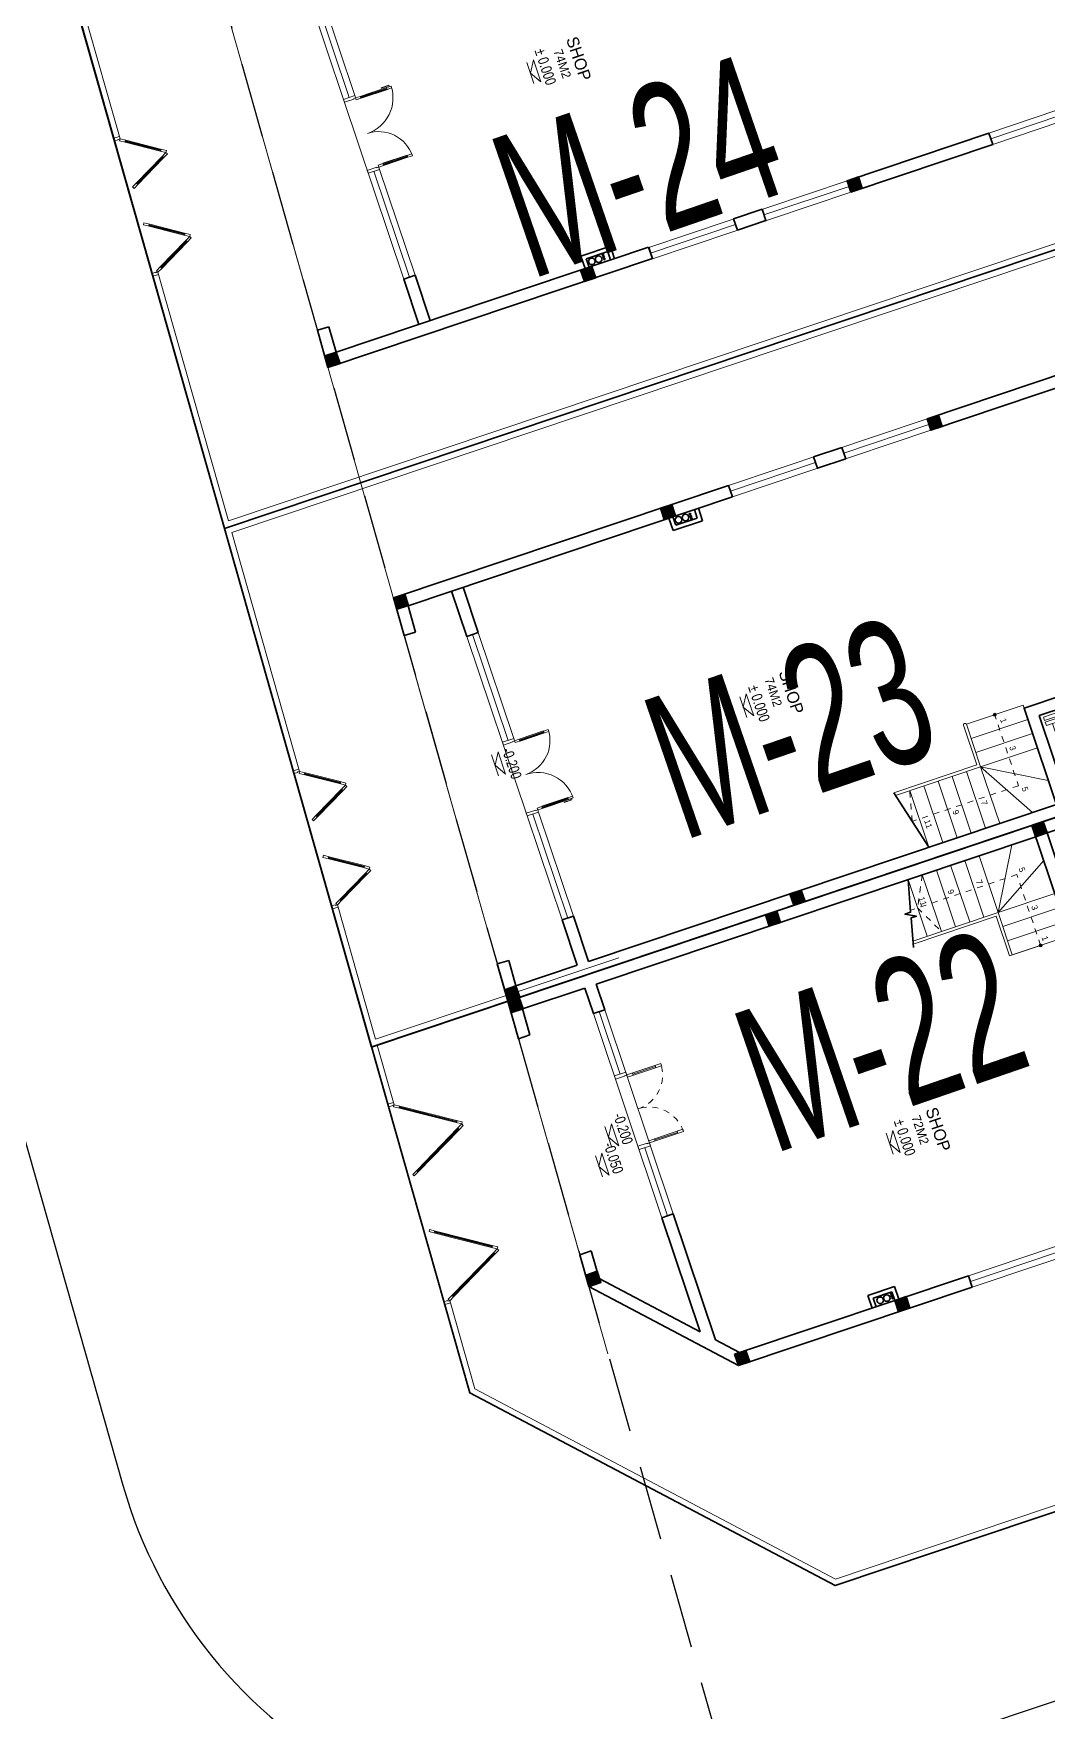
# Model space of a CAD drawing. Header units: metres. Extents: x 568006 to 1139366, y 2064802 to 4131555.
# Drawn here: x 568487.92 to 568504.87, y 2066148.41 to 2066176.46 of the extents above; entities that cross this region are included whole.
import ezdxf
from ezdxf.enums import TextEntityAlignment as Align
from ezdxf.xclip import XClip

# ---------------------------------------------------------------- set-up
doc = ezdxf.new("R2010")
doc.units = ezdxf.units.M
doc.header["$XCLIPFRAME"] = 0
for name, pattern in [('$AUDIT_BAD_LTYPE2', [0]), ('CENTER', [2, 1.25, -0.25, 0.25, -0.25]), ('CENTER2', [1.125, 0.75, -0.125, 0.125, -0.125]), ('HIDDEN', [0.375, 0.25, -0.125]), ('HIDDEN2', [0.1875, 0.125, -0.0625])]:
    doc.linetypes.add(name, pattern=pattern)
doc.layers.get('0').update_dxf_attribs({"linetype": 'CONTINUOUS'})
for name, color, linetype, lineweight in [('-CONCRETE', 1, 'CONTINUOUS', 35), ('-DIM', 9, 'CONTINUOUS', 13), ('-DOOR', 137, 'CONTINUOUS', 9), ('-HATCH', 8, 'CONTINUOUS', 5), ('-KH', 143, 'CONTINUOUS', 13), ('-LINE1', 7, 'CONTINUOUS', 18), ('-LINE2', 252, 'CONTINUOUS', 9), ('-TEXT', 7, 'CONTINUOUS', 15), ('-WALL', 4, 'CONTINUOUS', 35), ('hung-demlonha', 7, 'CONTINUOUS', 15)]:
    doc.layers.add(name, color=color, linetype=linetype, lineweight=lineweight)
for name, color, linetype in [('01.AXIS', 160, 'CENTER2'), ('APOLIC', 7, 'CONTINUOUS'), ('CDC.01.AXIS', 160, 'CENTER2'), ('ChiaLo', 128, 'CENTER'), ('datOlienke', 42, 'CONTINUOUS'), ('ghi_chu', 7, 'CONTINUOUS'), ('LogDg', 7, 'CONTINUOUS'), ('LoLK', 6, 'CONTINUOUS'), ('RANHGIOI', 2, 'HIDDEN'), ('TEXT25', 2, 'CONTINUOUS'), ('ViaHeS', 32, 'CONTINUOUS')]:
    doc.layers.add(name, color=color, linetype=linetype)
doc.styles.add('1', font='arial.ttf')
doc.styles.add('kieuchuDim', font='arial.ttf', dxfattribs={"width": 0.75})
doc.styles.add('QH1', font='arialbd.ttf', dxfattribs={"width": 0.8})
doc.styles.add('SVN_AVO_thuong', font='')
doc.styles.add('T1', font='', dxfattribs={"height": 200})
doc.styles.get('SVN_AVO_thuong').set_extended_font_data('SVN-Avo')
doc.styles.get('T1').set_extended_font_data('VNgeometric Light')

# ---------------------------------------------------------------- blocks, each defined once
blk = doc.blocks.new('C2')
at = {"layer": '-LINE1', "lineweight": 18}
blk.add_line((191910, -38809), (191841, -38737), dxfattribs=at)
at = {"ltscale": 100}
for p, q in [((191847, -38612), (191705, -38029)), ((191739, -38021), (191881, -38604)), ((191812, -37952), (192387, -38121)), ((192397, -38087), (191821, -37918))]:
    blk.add_line(p, q, dxfattribs=at)
for points in [[(191716, -37924), (191739, -38021), (191727, -38024), (191725, -38014), (191715, -38016), (191717, -38026), (191705, -38029), (191682, -37932)], [(191716, -37924), (191812, -37952), (191815, -37940), (191805, -37937), (191808, -37927), (191818, -37930), (191821, -37918), (191725, -37890)], [(192394, -38099), (192403, -38102), (192400, -38111), (192391, -38109), (192387, -38121), (192483, -38149), (192493, -38115), (192397, -38087)], [(191902, -38728), (191895, -38735), (191870, -38709), (191841, -38737), (191910, -38809), (191947, -38775)], [(191859, -38609), (191861, -38619), (191871, -38616), (191869, -38607), (191881, -38604), (191904, -38701), (191870, -38709), (191847, -38612)]]:
    blk.add_lwpolyline(points, close=True, dxfattribs=at)
at = {"color": 8, "ltscale": 100}
for points in [[(191715, -38016), (191725, -38014), (191871, -38616), (191861, -38619)], [(191808, -37927), (191805, -37937), (192400, -38111), (192403, -38102)]]:
    blk.add_lwpolyline(points, close=True, dxfattribs=at)
blk = doc.blocks.new('ew ưeewe')
at = {"layer": '-LINE1'}
for p, q in [((552700.001, 2065643.515), (552699.42, 2065645.565)), ((552699.905, 2065643.488), (552700.001, 2065643.515)), ((552720.041, 2065643.203), (552701.825, 2065637.09)), ((552700.561, 2065641.179), (552700.657, 2065641.206)), ((552701.825, 2065637.09), (552700.657, 2065641.206))]:
    blk.add_line(p, q, dxfattribs=at)
at = {"layer": '-WALL'}
for p, q in [((552701.758, 2065636.962), (552699.297, 2065645.63)), ((552720.167, 2065643.14), (552701.758, 2065636.962))]:
    blk.add_line(p, q, dxfattribs=at)
at = {"layer": '-DOOR'}
for p, xscale, yscale, zscale, rotation in [((552823.693, 2065795.186), 0.0009999999999999996, 0.0009999999999999996, 0.0009999999999999996, 242.2174633640928), ((552885.589, 2065577.145), -0.0009999999999999998, 0.001, 0.001, 329.4778076060461)]:
    blk.add_blockref('C2', p, dxfattribs=dict(at, xscale=xscale, yscale=yscale, zscale=zscale, rotation=rotation))
blk = doc.blocks.new('sfsfsggs')
at = {"layer": '-KH'}
blk.add_line((552706.223, 2065633.178), (552706.34, 2065632.829), dxfattribs=at)
blk.add_lwpolyline([(552706.456, 2065632.856), (552706.332, 2065633.226), (552706.282, 2065633.004)], close=True, dxfattribs=at)
blk.add_solid([(552706.282, 2065633.004), (552706.394, 2065633.041), (552706.456, 2065632.856), (552706.282, 2065633.004)], dxfattribs=at)
at = {"layer": '-LINE1'}
for p, q in [((552720.105, 2065643.014), (552701.88, 2065636.897)), ((552701.88, 2065636.897), (552703.003, 2065632.94)), ((552702.907, 2065632.913), (552703.003, 2065632.94)), ((552703.562, 2065630.604), (552703.659, 2065630.632)), ((552703.659, 2065630.632), (552704.286, 2065628.423)), ((552704.286, 2065628.423), (552708.352, 2065629.787))]:
    blk.add_line(p, q, dxfattribs=at)
at = {"layer": '-WALL'}
for p, q in [((552720.167, 2065643.14), (552701.758, 2065636.962)), ((552701.758, 2065636.962), (552704.218, 2065628.294)), ((552704.218, 2065628.294), (552723.031, 2065634.608))]:
    blk.add_line(p, q, dxfattribs=at)
at = {"layer": '-DOOR'}
for p, xscale, yscale, zscale, rotation in [((552826.695, 2065784.611), 0.0009999999999999996, 0.0009999999999999996, 0.0009999999999999996, 242.2174633649372), ((552888.59, 2065566.57), -0.001, 0.001, 0.001, 329.4778076068906)]:
    blk.add_blockref('C2', p, dxfattribs=dict(at, xscale=xscale, yscale=yscale, zscale=zscale, rotation=rotation))
at = {"layer": '-TEXT', "style": '1', "width": 0.75}
blk.add_text('-0.200', height=0.18, rotation=288.5515, dxfattribs=at).set_placement((552706.394, 2065633.262))
blk = doc.blocks.new('CONG2')
at = {"layer": '-LINE1', "lineweight": 18}
blk.add_line((257137, -126793), (257137, -126693), dxfattribs=at)
at = {"ltscale": 100}
for p, q in [((255907, -126606), (256397, -125757)), ((256427, -125775), (255937, -126623)), ((256527, -125775), (257017, -126623)), ((257047, -126606), (256557, -125757))]:
    blk.add_line(p, q, dxfattribs=at)
at = {"color": 8, "ltscale": 100}
for points in [[(256412, -125755), (256421, -125760), (255921, -126626), (255912, -126621)], [(256541, -125755), (256533, -125760), (257033, -126626), (257041, -126621)]]:
    blk.add_lwpolyline(points, close=True, dxfattribs=at)
at = {"ltscale": 100}
for points in [[(256477, -125688), (256427, -125775), (256416, -125768), (256421, -125760), (256412, -125755), (256407, -125763), (256397, -125757), (256447, -125671)], [(256477, -125688), (256527, -125775), (256538, -125768), (256533, -125760), (256541, -125755), (256546, -125763), (256557, -125757), (256507, -125671)], [(255917, -126612), (255912, -126621), (255921, -126626), (255926, -126617), (255937, -126623), (255887, -126710), (255857, -126693), (255907, -126606)], [(257036, -126612), (257041, -126621), (257033, -126626), (257028, -126617), (257017, -126623), (257067, -126710), (257097, -126693), (257047, -126606)], [(257087, -126728), (257097, -126728), (257097, -126693), (257137, -126693), (257137, -126793), (257087, -126793)]]:
    blk.add_lwpolyline(points, close=True, dxfattribs=at)
blk = doc.blocks.new('âfergegge')
at = {"layer": '-KH'}
blk.add_line((552708.237, 2065626.614), (552708.12, 2065626.963), dxfattribs=at)
blk.add_lwpolyline([(552708.228, 2065627.011), (552708.352, 2065626.641), (552708.178, 2065626.788)], close=True, dxfattribs=at)
blk.add_solid([(552708.178, 2065626.788), (552708.29, 2065626.826), (552708.228, 2065627.011), (552708.178, 2065626.788)], dxfattribs=at)
at = {"layer": '-LINE1', "linetype": 'Continuous', "ltscale": 10}
for p, q in [((552704.585, 2065627.367), (552704.489, 2065627.339)), ((552705.537, 2065624.015), (552705.441, 2065623.987)), ((552705.944, 2065622.579), (552705.537, 2065624.015)), ((552725.077, 2065623.797), (552711.974, 2065619.4)), ((552711.974, 2065619.4), (552705.944, 2065622.579))]:
    blk.add_line(p, q, dxfattribs=at)
blk.add_lwpolyline([(552704.585, 2065627.367), (552704.313, 2065628.326), (552723.031, 2065634.608)], dxfattribs=at)
at = {"layer": '-WALL'}
for p, q in [((552705.86, 2065622.511), (552704.189, 2065628.398)), ((552726.531, 2065624.179), (552711.966, 2065619.291)), ((552711.966, 2065619.291), (552705.86, 2065622.511))]:
    blk.add_line(p, q, dxfattribs=at)
at = {"layer": '-DOOR', "yscale": 0.0009955492616107171, "zscale": 0.0009955492616107171}
for p, xscale, rotation in [((552895.805, 2065415.528), -0.0009955492616107171, 285.8419533479797), ((552756.937, 2065904.726), 0.0009955492616107171, 285.8533176164631)]:
    blk.add_blockref('CONG2', p, dxfattribs=dict(at, xscale=xscale, rotation=rotation))
at = {"layer": '-TEXT', "style": '1', "width": 0.75}
blk.add_text('-0.200', height=0.18, rotation=288.5515, dxfattribs=at).set_placement((552708.254, 2065627.154))
blk = doc.blocks.new('X-5M-DH-2-CORE$0$A$C75E80C28')
at = {"layer": '-LINE2', "linetype": 'Continuous', "ltscale": 2}
for p, q in [((-731, -149), (731, -149)), ((-731, -1305), (-731, -149)), ((-700, -179), (700, -179)), ((-700, -1225), (-700, -179)), ((-557, -113), (-560, -113)), ((-510, -22), (-510, -51)), ((-507, -22), (-510, -22)), ((-510, -109), (-510, -79)), ((-507, -22), (-507, -51)), ((-507, -109), (-507, -79)), ((-456, -57), (-501, -57)), ((-456, -60), (-501, -60)), ((-456, -70), (-501, -70)), ((-456, -73), (-501, -73)), ((-453, -63), (-453, -67)), ((-450, -63), (-450, -67)), ((450, -63), (450, -67)), ((453, -63), (453, -67)), ((456, -57), (501, -57)), ((456, -60), (501, -60)), ((456, -70), (501, -70)), ((456, -73), (501, -73)), ((457, -113), (460, -113)), ((507, -22), (510, -22)), ((507, -22), (507, -51)), ((507, -109), (507, -79)), ((510, -22), (510, -51)), ((510, -109), (510, -79)), ((700, -1225), (700, -179)), ((731, -1305), (731, -149)), ((840, -1305), (-840, -1305)), ((-840, -1365), (-840, -1305)), ((840, -1365), (-840, -1365)), ((840, -1395), (-840, -1395)), ((-840, -1395), (-840, -1455)), ((-700, -1225), (-400, -1225)), ((425, -1309), (-425, -1309)), ((-425, -1343), (-425, -1309)), ((425, -1343), (-425, -1343)), ((-400, -1305), (-400, -1225)), ((0, -1309), (0, -1343)), ((700, -1225), (400, -1225)), ((400, -1305), (400, -1225)), ((425, -1343), (425, -1309)), ((840, -1365), (840, -1305)), ((840, -1395), (840, -1455)), ((-840, -1455), (-435, -1455)), ((-435, -1450), (-435, -1460)), ((-435, -1450), (-400, -1450)), ((-435, -1460), (-425, -1460)), ((-435, -1490), (-435, -1500)), ((-435, -1490), (-425, -1490)), ((-435, -1500), (-400, -1500)), ((-433, -1452), (-433, -1458)), ((-433, -1452), (-402, -1452)), ((-433, -1458), (-425, -1458)), ((-433, -1492), (-433, -1498)), ((-433, -1492), (-425, -1492)), ((-433, -1498), (-402, -1498)), ((430, -1406), (-430, -1406)), ((-430, -1406), (-430, -1446)), ((430, -1446), (-430, -1446)), ((-425, -1458), (-425, -1460)), ((-425, -1490), (-425, -1492)), ((-402, -1452), (-402, -1498)), ((400, -1450), (-400, -1450)), ((-400, -1450), (-400, -1500)), ((0, -1406), (0, -1446)), ((400, -1450), (400, -1500)), ((435, -1450), (400, -1450)), ((435, -1500), (400, -1500)), ((402, -1452), (402, -1498)), ((433, -1452), (402, -1452)), ((433, -1498), (402, -1498)), ((433, -1458), (425, -1458)), ((425, -1458), (425, -1460)), ((435, -1460), (425, -1460)), ((425, -1490), (425, -1492)), ((435, -1490), (425, -1490)), ((433, -1492), (425, -1492)), ((430, -1406), (430, -1446)), ((433, -1452), (433, -1458)), ((433, -1492), (433, -1498)), ((435, -1450), (435, -1460)), ((840, -1455), (435, -1455)), ((435, -1490), (435, -1500))]:
    blk.add_line(p, q, dxfattribs=at)
for points in [[(-450, 0), (-450, -130), (450, -130), (450, 0)], [(-200, -29), (200, -29), (200, -101), (-200, -101)], [(-36, -584), (36, -584), (36, -984), (-36, -984)]]:
    blk.add_lwpolyline(points, close=True, dxfattribs=at)
for points in [[(-780, -789), (-751, -789, 0.414214), (-750, -788), (-750, -784), (-750, -780, 0.414214), (-751, -779), (-780, -779, -0.256978), (-784, -782), (-798, -782, -0.414214), (-801, -779), (-804, -750, 0.414214), (-807, -746), (-812, -746), (-812, -784), (-812, -822), (-807, -822, 0.414214), (-804, -818), (-801, -789, -0.414214), (-798, -786), (-784, -786, -0.256978), (-780, -789)], [(780, -789), (751, -789, -0.414214), (750, -788), (750, -784), (750, -780, -0.414214), (751, -779), (780, -779, 0.256978), (784, -782), (798, -782, 0.414214), (801, -779), (804, -750, -0.414214), (807, -746), (812, -746), (812, -784), (812, -822), (807, -822, -0.414214), (804, -818), (801, -789, 0.414214), (798, -786), (784, -786, 0.256978), (780, -789)]]:
    blk.add_lwpolyline(points, format="xyb", dxfattribs=at)
for centre, radius, start, end in [((-501, -51), 9.4, 180, 270), ((-501, -79), 9.4, 90, 180), ((-501, -51), 6.2, 180, 270), ((-501, -79), 6.2, 90, 180), ((-456, -63), 6.2, 360, 90), ((-456, -63), 3, 360, 90), ((-456, -67), 6.2, 270, 360), ((-456, -67), 3, 270, 360), ((456, -63), 6.2, 90, 180), ((456, -67), 6.2, 180, 270), ((456, -63), 3, 90, 180), ((456, -67), 3, 180, 270), ((501, -51), 6.2, 270, 360), ((501, -51), 9.4, 270, 360), ((501, -79), 9.4, 360, 90), ((501, -79), 6.2, 360, 90)]:
    blk.add_arc(centre, radius, start, end, dxfattribs=at)
blk = doc.blocks.new('A$C3F71457E')
at = {"layer": '-CONCRETE'}
blk.add_lwpolyline([(0, -100), (0, 400), (-1500, 400), (-1500, -1400), (0, -1400), (0, -900), (200, -900), (200, -1600), (-1700, -1600), (-1700, 600), (200, 600), (200, -100), (0, -100)], dxfattribs=at)
at = {"layer": '-LINE1'}
blk.add_line((0, -900), (0, -100), dxfattribs=at)
at = {"color": 2, "rotation": 90}
blk.add_blockref('X-5M-DH-2-CORE$0$A$C75E80C28', (-1500, -500), dxfattribs=at)
blk = doc.blocks.new('A$C5C575821')
at = {"layer": '-CONCRETE'}
h = blk.add_hatch(color=256, dxfattribs=at)
h.dxf.hatch_style = 1
h.paths.add_polyline_path([(0, 200), (0, 0), (200, 0), (200, 200)])
blk.add_lwpolyline([(0, 0), (200, 0), (200, 200), (0, 200)], close=True, dxfattribs=at)
blk = doc.blocks.new('*U232')
for p, q in [((-1210, 500), (-1250, 500)), ((-1230, 100), (-1230, 500)), ((-90, 500), (-50, 500)), ((-70, 100), (-70, 500)), ((-1210, 100), (-1250, 100)), ((-90, 100), (-50, 100))]:
    blk.add_line(p, q)
for points in [[(-1250, 0), (-1210, 0), (-1210, 600), (-1250, 600)], [(-50, 0), (-90, 0), (-90, 600), (-50, 600)], [(-1300, -200), (-1240, -200), (-1240, -40), (-1250, -40), (-1250, 0), (-1300, 0)], [(0, -200), (-60, -200), (-60, -40), (-50, -40), (-50, 0), (0, 0)]]:
    blk.add_lwpolyline(points, close=True)
at = {"linetype": 'HIDDEN', "ltscale": 0.1}
for centre, start, end in [((-1250, 0), 0, 90), ((-50, 0), 90, 180)]:
    blk.add_arc(centre, 600, start, end, dxfattribs=at)
blk = doc.blocks.new('M22')
at = {"layer": '-HATCH', "true_color": 0x8c8896}
h = blk.add_hatch(color=252, dxfattribs=at)
h.dxf.hatch_style = 1
edge = h.paths.add_edge_path()
edge.add_arc((-3005, 8975), 24.6, 0, 360)
at = {"layer": '-CONCRETE'}
for centre, radius in [((1717, 4754, 0), 13), ((1766, 4663, 0), 55), ((1766, 4543, 0), 55), ((1755, 4754, 0), 13), ((1797, 4754, 0), 13)]:
    blk.add_circle(centre, radius, dxfattribs=at)
at = {"layer": '-DOOR'}
blk.add_line((1946, 7575), (1946, 6075), dxfattribs=at)
for points in [[(1846, 6075), (1846, 9475), (2046, 9475), (2046, 6075)], [(-4304, 1725), (-704, 1725), (-704, 1525), (-4304, 1525)]]:
    blk.add_lwpolyline(points, close=True, dxfattribs=at)
for points in [[(-4304, 1625), (-3204, 1625)], [(-1904, 1625), (-704, 1623)]]:
    blk.add_lwpolyline(points, dxfattribs=at)
at = {"layer": '-KH', "linetype": 'HIDDEN2', "ltscale": 5}
blk.add_line((-4254, 7100), (-4754, 7225), dxfattribs=at)
at = {"layer": '-KH'}
for p, q in [((-480, 5529), (-848, 5529)), ((-1669, 798), (-2037, 798))]:
    blk.add_line(p, q, dxfattribs=at)
at = {"layer": '-KH', "linetype": 'HIDDEN2', "ltscale": 5}
for points in [[(-3005, 8975), (-4254, 8975), (-4254, 7100)], [(-4754, 7475), (-4254, 7225), (-3754, 7475)]]:
    blk.add_lwpolyline(points, dxfattribs=at)
at = {"layer": '-KH'}
for points in [[(-859, 5647), (-468, 5647), (-664, 5529)], [(-2048, 916), (-1657, 916), (-1853, 798)]]:
    blk.add_lwpolyline(points, close=True, dxfattribs=at)
blk.add_circle((-3005, 8975), 24.6, dxfattribs=at)
for points in [[(-664, 5529), (-664, 5647), (-859, 5647), (-664, 5529)], [(-1853, 798), (-1853, 916), (-2048, 916), (-1853, 798)]]:
    blk.add_solid(points, dxfattribs=at)
at = {"layer": '-LINE1'}
for p, q in [((-3754, 8475), (-4332, 9475)), ((-3754, 9475), (-3754, 8475)), ((-3505, 8475), (-3505, 9475)), ((-3505, 9475), (-3505, 8475)), ((-3255, 8475), (-3255, 9475)), ((-3255, 9475), (-3255, 8475)), ((-3005, 8475), (-3005, 9475)), ((-3005, 9475), (-3005, 8425)), ((-3754, 8475), (-4754, 9052)), ((-3754, 6975), (-3754, 8475)), ((-3754, 8475), (-3005, 8475)), ((-3704, 6962), (-3704, 8425)), ((-3704, 8425), (-3005, 8425))]:
    blk.add_line(p, q, dxfattribs=at)
at = {"layer": '-LINE1', "lineweight": 18}
for p, q in [((-3754, 8475), (-4754, 8475)), ((-3754, 8225), (-4754, 8225)), ((-3754, 7975), (-4754, 7975)), ((-3754, 7725), (-4754, 7725)), ((-3754, 7475), (-4754, 7475)), ((-3754, 7225), (-4754, 7225)), ((-4754, 6975), (-4754, 6975))]:
    blk.add_line(p, q, dxfattribs=at)
at = {"layer": '-LINE1'}
blk.add_lwpolyline([(-4304, 202), (-553, 26)], dxfattribs=at)
at = {"layer": '-WALL'}
for p, q in [((-4954, 15675), (-4954, 234)), ((-4754, 1725), (-4754, 9475)), ((1846, 2037), (1846, 6075)), ((1846, 6075), (2046, 6075)), ((2046, 6075), (2046, 1951)), ((1626, 4375), (1626, 4845)), ((1626, 4845), (1846, 4845)), ((1696, 4445), (1696, 4775)), ((1696, 4775), (1846, 4775)), ((1626, 4375), (1846, 4375)), ((1696, 4445), (1846, 4445)), ((1518, 1725), (1846, 2037)), ((-4304, 1725), (-4754, 1725)), ((-4304, 1725), (-4304, 1525)), ((1518, 1725), (-704, 1725)), ((-704, 1725), (-704, 1525)), ((0, 0), (2046, 1951)), ((-4304, 1525), (-4754, 1525)), ((-4754, 1525), (-4754, 425)), ((1309, 1525), (-704, 1525)), ((-76, 204), (1309, 1525)), ((-4754, 425), (-4304, 404)), ((-4304, 404), (-4304, 203)), ((-4954, 234), (-4304, 203)), ((-553, 226), (-76, 204)), ((-553, 26), (0, 0))]:
    blk.add_line(p, q, dxfattribs=at)
for points in [[(-4754, 7225), (-4222, 7091), (-4222, 6990), (-4129, 7162), (-4129, 7068), (-3648, 6948)], [(-553, 226), (-553, 26)]]:
    blk.add_lwpolyline(points, dxfattribs=at)
at = {"layer": 'LoLK'}
blk.add_lwpolyline([(-4954, 17675), (-4954, -2169), (1051, -2452), (6046, 2312), (6046, 17675)], close=True, dxfattribs=at)
at = {"layer": '-DOOR'}
blk.add_blockref('*U232', (-1904, 1725), dxfattribs=at)
at = {"layer": '-WALL', "xscale": -1, "rotation": 180}
blk.add_blockref('A$C3F71457E', (-3254, 10075), dxfattribs=at)
at = {"layer": '-WALL'}
for p in [(-4954, 9475), (-4954, 4775), (1846, 4775), (1846, 1951), (-4954, 234), (-200, 11)]:
    blk.add_blockref('A$C5C575821', p, dxfattribs=at)
at = {"layer": '-TEXT', "style": 'T1'}
for s, p in [('5', (-4342, 9032)), ('3', (-3673, 9032)), ('1', (-3130, 9032)), ('7', (-4373, 8290)), ('9', (-4369, 7790)), ('11', (-4407, 7290))]:
    blk.add_text(s, height=100, rotation=0, dxfattribs=at).set_placement(p)
at = {"layer": '-TEXT', "style": '1', "width": 0.75}
for s, p in [('%%P 0.000', (-998, 5711)), ('-0.050', (-2175, 986))]:
    blk.add_text(s, height=180, dxfattribs=at).set_placement(p)
at = {"layer": 'TEXT25'}
for s, height, rotation, style, p in [('SHOP', 200, 360, 'SVN_AVO_thuong', (-1013, 6273)), ('72M2', 150, 0, 'T1', (-972, 6011))]:
    blk.add_text(s, height=height, rotation=rotation, dxfattribs=dict(at, style=style)).set_placement(p)
blk = doc.blocks.new('*U231')
for points in [[(22, 564), (22, 734), (50, 734), (50, 706), (27, 706), (27, 564)], [(0, 0), (50, 0), (50, -40), (60, -40), (60, -246), (0, -246)], [(1599, 0), (1549, 0), (1549, -40), (1539, -40), (1539, -246), (1599, -246)]]:
    blk.add_lwpolyline(points, close=True)
for points in [[(50, 670), (90, 670), (90, 770), (50, 770), (50, 670)], [(1549, 629), (1509, 629), (1509, 729), (1549, 729), (1549, 629)], [(50, 673), (50, 100)], [(1549, 632), (1549, 100)], [(50, 100), (90, 100), (90, 0), (50, 0), (50, 100)], [(1549, 100), (1509, 100), (1509, 0), (1549, 0), (1549, 100)]]:
    blk.add_lwpolyline(points)
at = {"ltscale": 0.3}
for points in [[(820, 0, 0.414214), (50, 770, 0.414214)], [(820, 0, -0.414214), (1549, 729, -0.414214)]]:
    blk.add_lwpolyline(points, format="xyb", dxfattribs=at)
at = {"layer": 'APOLIC', "linetype": '$AUDIT_BAD_LTYPE2'}
for p, q in [((70, 100), (70, 670)), ((90, 670), (90, 100)), ((1509, 629), (1509, 100)), ((1529, 100), (1529, 629))]:
    blk.add_line(p, q, dxfattribs=at)
blk = doc.blocks.new('M23')
at = {"layer": '-HATCH', "true_color": 0x8c8896}
h = blk.add_hatch(color=252, dxfattribs=at)
h.dxf.hatch_style = 1
edge = h.paths.add_edge_path()
edge.add_arc((5050, 8909), 24.6, 0, 360)
at = {"layer": '-CONCRETE'}
for centre, radius in [((280, 5056, 0), 55), ((249, 5147, 0), 13), ((291, 5147, 0), 13), ((329, 5147, 0), 13), ((280, 4935, 0), 55)]:
    blk.add_circle(centre, radius, dxfattribs=at)
at = {"layer": '-DOOR'}
for p, q in [((99, 9410), (99, 7910)), ((-1, 7410), (-1, 7910)), ((199, 7410), (199, 7910)), ((99, 7410), (99, 5910)), ((1000, 1160), (2867, 1160)), ((4167, 1160), (6000, 1160)), ((2867, 1060), (1000, 1060)), ((1000, 960), (4167, 960)), ((4167, 1060), (6000, 1060)), ((4167, 960), (6000, 960))]:
    blk.add_line(p, q, dxfattribs=at)
blk.add_lwpolyline([(199, 5910), (199, 9410), (-1, 9410), (-1, 5910)], close=True, dxfattribs=at)
blk.add_lwpolyline([(650, -31), (6350, -300)], dxfattribs=at)
at = {"layer": '-KH', "linetype": 'HIDDEN2', "ltscale": 5}
blk.add_line((6300, 7034), (5800, 7159), dxfattribs=at)
at = {"layer": '-KH'}
blk.add_line((3407, 4965), (3775, 4965), dxfattribs=at)
at = {"layer": '-KH', "linetype": 'HIDDEN2', "ltscale": 5}
blk.add_lwpolyline([(5026, 8909), (6300, 8909), (6300, 7034)], dxfattribs=at)
at = {"layer": '-KH'}
blk.add_lwpolyline([(3786, 5083), (3396, 5083), (3591, 4965)], close=True, dxfattribs=at)
blk.add_circle((5050, 8909), 24.6, dxfattribs=at)
blk.add_solid([(3591, 4965), (3591, 5083), (3786, 5083), (3591, 4965)], dxfattribs=at)
at = {"layer": '-LINE1'}
for p, q in [((5050, 9410), (5050, 8409)), ((5100, 9410), (5050, 9410)), ((5300, 8409), (5300, 9409)), ((5550, 8409), (5550, 9409)), ((5800, 9409), (5800, 8409)), ((5800, 8409), (6377, 9409)), ((5800, 8409), (6800, 8987)), ((5800, 8409), (5050, 8409)), ((5750, 8359), (5050, 8359)), ((5750, 6897), (5750, 8359)), ((5800, 6909), (5800, 8409))]:
    blk.add_line(p, q, dxfattribs=at)
at = {"layer": '-LINE1', "lineweight": 18}
for p, q in [((5800, 8409), (6800, 8409)), ((5800, 8159), (6800, 8159)), ((5800, 7909), (6800, 7909)), ((5800, 7659), (6800, 7659)), ((5800, 7409), (6800, 7409)), ((5800, 7159), (6800, 7159))]:
    blk.add_line(p, q, dxfattribs=at)
at = {"layer": '-LINE1'}
blk.add_arc((5050, 8384), 25, 90, 270, dxfattribs=at)
at = {"layer": '-WALL', "linetype": 'Continuous', "ltscale": 10}
for p, q in [((7000, -331), (7000, 15110)), ((6800, 1160), (6800, 9410)), ((0, 5910), (0, 0)), ((200, 5910), (200, 191)), ((200, 1160), (1000, 1160)), ((6000, 1160), (6800, 1160)), ((200, 960), (1000, 960)), ((6000, 960), (6800, 960)), ((6800, -121), (6800, 960)), ((0, 0), (650, -31)), ((200, 191), (659, 169)), ((6359, -100), (6800, -121)), ((6350, -300), (7000, -331))]:
    blk.add_line(p, q, dxfattribs=at)
at = {"layer": '-WALL'}
for p, q in [((0, 11910), (0, 9410)), ((200, 11910), (200, 9410)), ((199, 9410), (-1, 9410)), ((0, 9410), (200, 9410)), ((199, 5910), (-1, 5910)), ((0, 5910), (200, 5910)), ((420, 5310), (200, 5310)), ((350, 5240), (200, 5240)), ((350, 4860), (350, 5240)), ((420, 4790), (420, 5310)), ((350, 4860), (200, 4860)), ((420, 4790), (200, 4790)), ((1000, 1160), (1000, 960)), ((6000, 1160), (6000, 960)), ((6200, 960), (6200, 960))]:
    blk.add_line(p, q, dxfattribs=at)
at = {"layer": '-WALL', "color": 250}
for p, q in [((200, 7910), (0, 7910)), ((200, 7410), (0, 7410))]:
    blk.add_line(p, q, dxfattribs=at)
at = {"layer": '-WALL'}
blk.add_lwpolyline([(0, 7910), (200, 7910), (200, 7410), (0, 7410)], close=True, dxfattribs=at)
for points in [[(6800, 7159), (5750, 6897)], [(650, -31), (659, 169)], [(6350, -300), (6359, -100)]]:
    blk.add_lwpolyline(points, dxfattribs=at)
at = {"layer": 'LoLK'}
blk.add_lwpolyline([(-2000, 17110), (-2000, -2308), (7000, -2733), (7000, 17110)], close=True, dxfattribs=at)
at = {"layer": '-DOOR', "xscale": -0.8130081300813009, "yscale": 0.8130081300813009, "zscale": 0.8130081300813009}
blk.add_blockref('*U231', (4167, 1160), dxfattribs=at)
at = {"layer": '-WALL', "rotation": 180}
blk.add_blockref('A$C3F71457E', (5300, 10010), dxfattribs=at)
at = {"layer": '-WALL'}
for p in [(0, 9410), (0, 4710), (6800, 4710), (0, 0), (6800, -321)]:
    blk.add_blockref('A$C5C575821', p, dxfattribs=at)
at = {"layer": '-TEXT', "style": 'T1'}
for s, p in [('1', (5152, 8967)), ('3', (5638, 8967)), ('5', (6352, 8945)), ('7', (6352, 8225)), ('9', (6352, 7725)), ('11', (6352, 7225))]:
    blk.add_text(s, height=100, rotation=360, dxfattribs=at).set_placement(p)
at = {"layer": '-TEXT', "style": '1', "width": 0.75}
blk.add_text('%%P 0.000', height=180, dxfattribs=at).set_placement((3300, 5146))
at = {"layer": 'TEXT25'}
for s, height, rotation, style, p in [('SHOP', 200, 0, 'SVN_AVO_thuong', (3227, 5708)), ('74M2', 150, 360, 'T1', (3262, 5446))]:
    blk.add_text(s, height=height, rotation=rotation, dxfattribs=dict(at, style=style)).set_placement(p)
blk = doc.blocks.new('M24')
at = {"layer": '-CONCRETE'}
for centre, radius in [((-329, 4958, 0), 13), ((-280, 4867, 0), 55), ((-280, 4746, 0), 55), ((-291, 4958, 0), 13), ((-249, 4958, 0), 13)]:
    blk.add_circle(centre, radius, dxfattribs=at)
at = {"layer": '-DOOR'}
for p, q in [((-200, 12922), (-200, 11722)), ((-200, 11722), (-200, 12922)), ((-100, 12922), (-100, 11722)), ((-100, 11722), (-100, 12922)), ((0, 12922), (0, 11722)), ((0, 11722), (0, 12922)), ((-99, 9222), (-99, 7721)), ((-199, 7222), (-199, 7722)), ((1, 7222), (1, 7722)), ((-99, 7221), (-99, 5722)), ((-4167, 1871), (-6000, 1871)), ((-4167, 1771), (-6000, 1771)), ((-1000, 1871), (-2867, 1871)), ((-2867, 1771), (-1000, 1771)), ((-4167, 1671), (-6000, 1671)), ((-1000, 1671), (-4167, 1671))]:
    blk.add_line(p, q, dxfattribs=at)
blk.add_lwpolyline([(-199, 5722), (-199, 9222), (1, 9222), (1, 5722)], close=True, dxfattribs=at)
at = {"layer": '-KH'}
blk.add_line((-3407, 4776), (-3775, 4776), dxfattribs=at)
blk.add_lwpolyline([(-3786, 4894), (-3396, 4894), (-3591, 4776)], close=True, dxfattribs=at)
blk.add_solid([(-3591, 4776), (-3591, 4894), (-3786, 4894), (-3591, 4776)], dxfattribs=at)
at = {"layer": '-LINE1'}
blk.add_lwpolyline([(-6350, 300), (-650, 31)], dxfattribs=at)
at = {"layer": '-WALL'}
for p, q in [((-200, 11722), (-200, 9222)), ((0, 11722), (-200, 11722)), ((0, 11722), (0, 9222)), ((0, 9222), (-200, 9222)), ((-199, 9222), (1, 9222)), ((0, 5722), (-200, 5722)), ((-199, 5722), (1, 5722)), ((-420, 4601), (-420, 5121)), ((-420, 5121), (-200, 5121)), ((-350, 4671), (-350, 5051)), ((-350, 5051), (-200, 5051)), ((-420, 4601), (-200, 4601)), ((-350, 4671), (-200, 4671)), ((-1000, 1871), (-1000, 1671))]:
    blk.add_line(p, q, dxfattribs=at)
at = {"layer": '-WALL', "color": 250}
for p, q in [((-200, 7721), (0, 7721)), ((-200, 7221), (0, 7221))]:
    blk.add_line(p, q, dxfattribs=at)
at = {"layer": '-WALL', "linetype": 'Continuous', "ltscale": 10}
for p, q in [((-200, 210), (-200, 5722)), ((0, 0), (0, 5722)), ((-200, 1871), (-1000, 1871)), ((-200, 1671), (-1000, 1671)), ((-650, 31), (0, 0)), ((-641, 230), (-200, 210))]:
    blk.add_line(p, q, dxfattribs=at)
at = {"layer": '-WALL'}
blk.add_lwpolyline([(0, 7721), (-200, 7721), (-200, 7221), (0, 7221)], close=True, dxfattribs=at)
at = {"layer": '-WALL', "linetype": 'Continuous', "ltscale": 10}
blk.add_lwpolyline([(-650, 31), (-641, 230)], dxfattribs=at)
at = {"layer": 'LoLK'}
blk.add_lwpolyline([(-7000, 16922), (-7000, -2072), (2000, -2497), (2000, 16922)], close=True, dxfattribs=at)
at = {"layer": '-DOOR', "xscale": 0.8130081300813009, "yscale": 0.8130081300813009, "zscale": 0.8130081300813009}
blk.add_blockref('*U231', (-4167, 1871), dxfattribs=at)
at = {"layer": '-WALL', "xscale": -1}
for p in [(0, 9222), (0, 4521), (0, 14)]:
    blk.add_blockref('A$C5C575821', p, dxfattribs=at)
at = {"layer": '-TEXT', "style": '1', "width": 0.75}
blk.add_text('%%P 0.000', height=180, dxfattribs=at).set_placement((-3926, 4958))
at = {"layer": 'TEXT25'}
for s, height, rotation, style, p in [('SHOP', 200, 360, 'SVN_AVO_thuong', (-3940, 5519)), ('74M2', 150, 0, 'T1', (-3819, 5257))]:
    blk.add_text(s, height=height, rotation=rotation, dxfattribs=dict(at, style=style)).set_placement(p)
blk = doc.blocks.new('A$C758D662A')
at = {"linetype": 'HIDDEN', "ltscale": 500}
for radius in [300, 200]:
    blk.add_circle((0, 0), radius, dxfattribs=at)
at = {"layer": 'CDC.01.AXIS', "ltscale": 200}
for p, q in [((437, 0), (-437, 0)), ((0, 437), (0, -437))]:
    blk.add_line(p, q, dxfattribs=at)
blk = doc.blocks.new('MAU M1SH')
at = {"layer": '01.AXIS', "ltscale": 500}
for p, q in [((-370, 15724), (-370, -2671)), ((5410, 15724), (5410, -2671)), ((-1468, 14700), (6323, 14700)), ((-1468, 9100), (6323, 9100)), ((-1468, 4400), (6323, 4400)), ((-1575, -100), (6216, -100))]:
    blk.add_line(p, q, dxfattribs=at)
at = {"xscale": 0.5, "yscale": 0.5, "zscale": 0.5}
for p in [(-30, 14700), (5070, 14700), (-30, 9550), (5070, 9550), (-30, 8650), (5070, 8650), (-30, 4850), (5070, 4850), (-30, 3950), (5070, 3950), (-30, -100), (5070, -100)]:
    blk.add_blockref('A$C758D662A', p, dxfattribs=at)
blk = doc.blocks.new('tmbc_khub')
at = {"layer": '-DIM', "color": 6}
for p, q in [((-227.06, 228.048), (-218.856, 199.146)), ((-229.369, 227.393), (-221.165, 198.49))]:
    blk.add_line(p, q, dxfattribs=at)
at = {"layer": 'ChiaLo', "ltscale": 5}
blk.add_lwpolyline([(-203.994, 210.587), (-222.806, 204.274)], dxfattribs=at)
at = {"layer": 'datOlienke'}
blk.add_lwpolyline([(-107.774, 268.195), (-114.214, 271.306), (-225.994, 233.793), (-229.369, 227.393), (-221.165, 198.49), (-215.059, 195.271), (-100.606, 233.681), (-97.566, 239.974)], close=True, dxfattribs=at)
at = {"layer": 'LogDg'}
blk.add_lwpolyline([(-226.964, 196.948, 0.428104), (-216.723, 191.548), (-99.763, 230.799, 0.421043), (-94.785, 241.105), (-104.991, 269.324, 0.407417), (-115.06, 274.187), (-230.015, 235.609, 0.400458), (-235.165, 225.84)], format="xyb", close=True, dxfattribs=at)
at = {"layer": 'LoLK'}
for points in [[(-209.721, 227.652), (-227.727, 221.609), (-225.267, 212.941), (-206.857, 219.12)], [(-206.857, 219.12), (-225.267, 212.941), (-222.806, 204.274), (-203.994, 210.587)], [(-203.994, 210.587), (-222.806, 204.274), (-221.165, 198.49), (-215.059, 195.271), (-200.494, 200.159)]]:
    blk.add_lwpolyline(points, close=True, dxfattribs=at)
at = {"layer": 'RANHGIOI', "color": 12, "ltscale": 5}
blk.add_lwpolyline([(-229.583, 236.936), (-216.163, 189.66)], dxfattribs=at)
at = {"layer": 'ViaHeS'}
blk.add_lwpolyline([(-107.774, 268.195), (-114.214, 271.306), (-225.994, 233.793), (-229.369, 227.393), (-221.165, 198.49), (-215.059, 195.271), (-100.606, 233.681), (-97.566, 239.974)], close=True, dxfattribs=at)
at = {"layer": 'datOlienke', "xscale": 0.001, "yscale": 0.001, "zscale": 0.001, "rotation": 288.5514997486063}
blk.add_blockref('M22', (-219.174, 200.267), dxfattribs=at)
at = {"layer": 'ViaHeS'}
for name in ['ew ưeewe', 'sfsfsggs', 'âfergegge']:
    blk.add_blockref(name, (-552927.025, -2065424.021), dxfattribs=at)
at = {"layer": 'hung-demlonha', "color": 7, "ltscale": 5, "style": 'QH1', "width": 0.65}
for tag, p in [('BT04', (-109.598, 191.643)), ('BT06', (-305.798, 171.199)), ('BT05', (-282.572, 137.244))]:
    blk.add_attdef(tag, text='', height=3.96, rotation=0, dxfattribs=at).set_placement(p, align=Align.CENTER)
at = {"layer": 'datOlienke', "xscale": 0.001, "yscale": 0.001, "zscale": 0.001, "rotation": 288.5516970687834}
blk.add_blockref('M23', (-222.442, 211.78), dxfattribs=at)
at = {"layer": 'datOlienke', "xscale": 0.0009999999999999998, "yscale": 0.0009999999999999998, "zscale": 0.0009999999999999998, "rotation": 288.5514997273016}
blk.add_blockref('M24', (-223.536, 215.632), dxfattribs=at)
at = {"layer": 'ghi_chu', "lineweight": -2, "style": 'kieuchuDim', "width": 0.6}
for s, p in [('M-23', (-217.608, 207.715)), ('M-22', (-216.097, 202.479))]:
    blk.add_text(s, height=2.43, rotation=19, dxfattribs=at).set_placement(p)
at = {"layer": '-WALL', "xscale": 0.001000000000000001, "yscale": 0.001000000000000001, "zscale": 0.001000000000000001, "rotation": 198.5514993975344}
blk.add_blockref('MAU M1SH', (-206.969, 236.803), dxfattribs=at)
at = {"layer": 'ghi_chu', "lineweight": -2, "style": 'kieuchuDim', "width": 0.6}
blk.add_text('M-24', height=2.43, rotation=19, dxfattribs=at).set_placement((-220.154, 217.098))

msp = doc.modelspace()

# ---------------------------------------------------------------- block references
at = {"layer": 'ghi_chu'}
ref = msp.add_blockref('tmbc_khub', (568716.382, 2065955.242), dxfattribs=at)
XClip(ref).set_block_clipping_path([(-391.9901366149, 0), (0, 477.830198009)])

doc.saveas('drawing.dxf')
